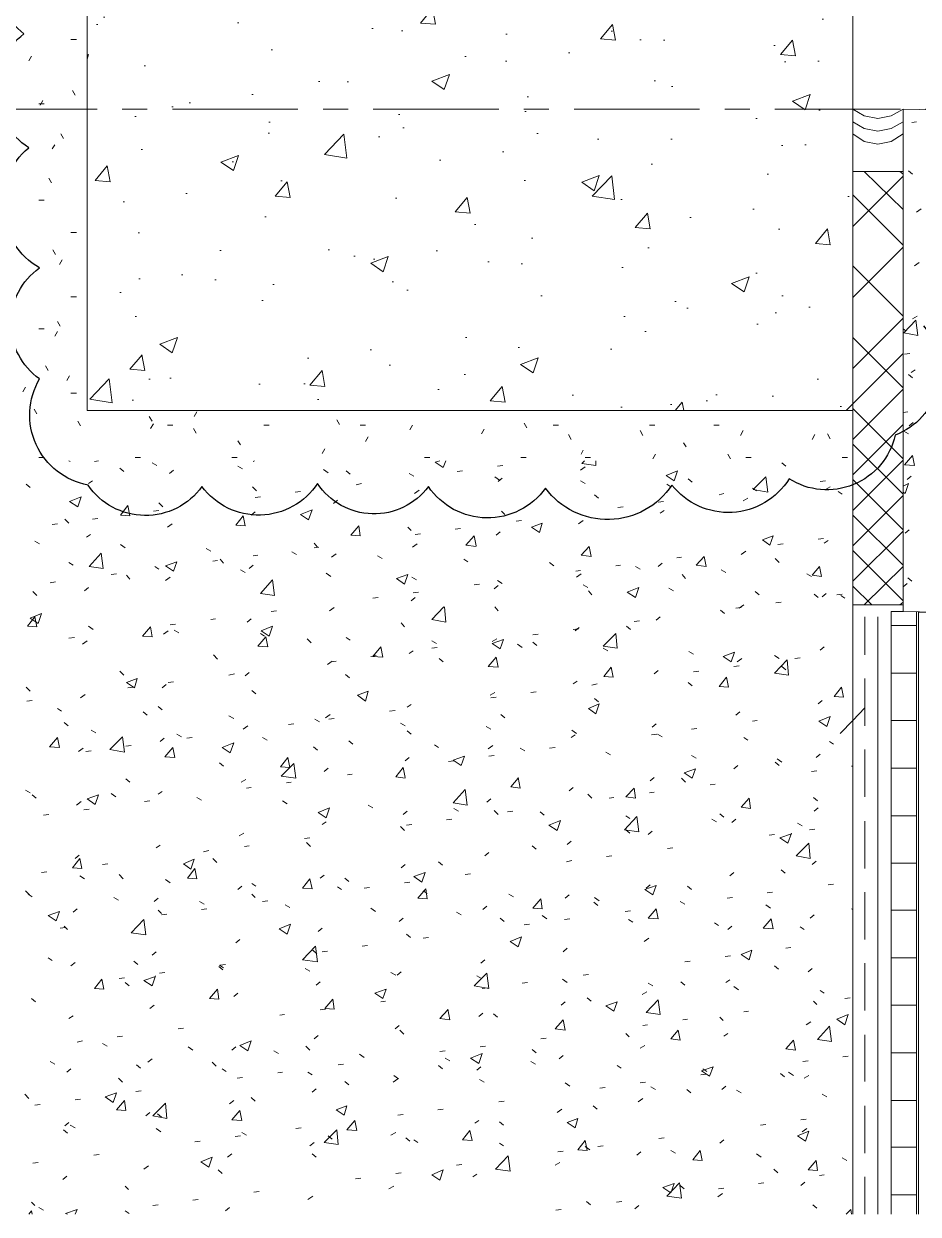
# Model space of a CAD drawing. Header units: inches. Extents: x -257 to 21868, y -296 to 108.
# Drawn here: x 83.75 to 92.65, y 10.07 to 21.92 of the extents above; entities that cross this region are included whole.
import ezdxf

# ---------------------------------------------------------------- set-up
doc = ezdxf.new("R2010")
doc.units = ezdxf.units.IN
doc.header["$MEASUREMENT"] = 0
doc.linetypes.add('CENTER', pattern=[2, 1.25, -0.25, 0.25, -0.25])
doc.layers.add('NSE-By_Others', color=8, linetype='Continuous', lineweight=0)
doc.layers.add('NSE-Grid', color=6, linetype='CENTER', lineweight=13)

msp = doc.modelspace()

# ---------------------------------------------------------------- hatches: boundary and pattern name
at = {"layer": 'NSE-By_Others'}
h = msp.add_hatch(dxfattribs=at)
h.set_pattern_fill('AR-CONC', color=256, scale=0.25)
h.paths.add_polyline_path([(92.00282, 25.69986), (84.37615, 25.69986), (84.37615, 18.07319), (92.00282, 18.07319)])

# ---------------------------------------------------------------- linework, layer by layer
msp.add_lwpolyline([(92.70433, 18.91743, -0.52056705), (92.42442, 17.82928, -0.52056705), (92.42442, 17.82928, -0.52056705), (91.3671, 17.39402, -0.52056705), (91.3671, 17.39402, -0.52056705), (90.20089, 17.33184, -0.52056705), (90.20089, 17.33184, -0.52056705), (88.94144, 17.30075, -0.52056705), (88.94144, 17.30075, -0.52056705), (87.77524, 17.31629, -0.52056705), (87.77524, 17.31629, -0.52056705), (86.67124, 17.34738, -0.52056705), (86.67124, 17.34738, -0.52056705), (85.5206, 17.31629, -0.52056705), (85.5206, 17.31629, -0.52056705), (84.38553, 17.33184, -0.52056705), (84.38553, 17.33184, -0.52056705), (83.9035, 18.38891, -0.52056705), (83.9035, 18.38891, -0.52056705), (83.9035, 19.49261, -0.52056705), (83.9035, 19.49261, -0.52056705), (83.79468, 20.68959, -0.52056705), (83.79468, 20.68959, -0.52056705), (83.74801, 21.82438, -0.52056705), (83.74801, 21.82438, -0.52056705), (83.77911, 22.92808, -0.52056705)], format="xyb")
msp.add_line((92.00282, 10.07319), (92.00282, 25.69986), dxfattribs=at)
for points in [[(84.37615, 25.69986), (84.37615, 18.07319)], [(84.21615, 21.76652), (84.26948, 21.76652)], [(83.82282, 21.59986), (83.79615, 21.55319)], [(84.25615, 21.21319), (84.22948, 21.25986)], [(83.89615, 21.12652), (83.94948, 21.12652)], [(83.93615, 21.15986), (83.90948, 21.11319)], [(92.00282, 21.07319), (92.11615, 21.00652), (92.24948, 20.97986), (92.38282, 21.00652), (92.50282, 21.07319)], [(95.44948, 21.01319), (92.50282, 21.07319), (92.50282, 16.07319), (95.44948, 16.01319), (92.65615, 16.06652), (92.65615, 10.07319)], [(92.00282, 20.94652), (92.11615, 20.87986), (92.24948, 20.85319), (92.38282, 20.87986), (92.50282, 20.94652)], [(92.58948, 20.93986), (92.63615, 20.94652)], [(84.14282, 20.77986), (84.11615, 20.82652)], [(92.00282, 20.82652), (92.11615, 20.75319), (92.24948, 20.72652), (92.38282, 20.75319), (92.50282, 20.82652)], [(84.05615, 20.71986), (84.02948, 20.67986)], [(84.02282, 20.33986), (83.99615, 20.38652)], [(92.50282, 20.45319), (92.00282, 20.45319)], [(92.00282, 19.90652), (92.50282, 20.40652)], [(92.50282, 20.07319), (92.11615, 20.45319)], [(92.50282, 20.42652), (92.46948, 20.45319)], [(92.55615, 20.45986), (92.59615, 20.42652)], [(83.89615, 20.16652), (83.94948, 20.16652)], [(92.50282, 19.71986), (92.00282, 20.21986)], [(92.63615, 20.04652), (92.68282, 20.07986)], [(84.21615, 19.84652), (84.26948, 19.84652)], [(84.06282, 19.62652), (84.03615, 19.67319)], [(92.00282, 19.19986), (92.50282, 19.69986)], [(84.12948, 19.57319), (84.10282, 19.52652)], [(92.50282, 19.01319), (92.00282, 19.51319)], [(92.61615, 19.51319), (92.66282, 19.54652)], [(84.21615, 19.20652), (84.26948, 19.20652)], [(92.00282, 18.49319), (92.50282, 18.99319)], [(92.59615, 18.98652), (92.64282, 19.01319)], [(83.89615, 18.88652), (83.94948, 18.88652)], [(84.08282, 18.85986), (84.05615, 18.81319)], [(84.10948, 18.91319), (84.08282, 18.95986)], [(92.50282, 18.88652), (92.52948, 18.86652)], [(92.50282, 18.29986), (92.00282, 18.79986)], [(91.93615, 18.07319), (92.50282, 18.63986)], [(92.51615, 18.63319), (92.56948, 18.63986)], [(83.98948, 18.47319), (83.96282, 18.51986)], [(84.20282, 18.41986), (84.17615, 18.37319)], [(92.55615, 18.43319), (92.59615, 18.39986)], [(92.58282, 18.45319), (92.62282, 18.47986)], [(83.76282, 18.30652), (83.73615, 18.25986)], [(92.00282, 17.78652), (92.50282, 18.28652)], [(84.21615, 18.24652), (84.26948, 18.24652)], [(83.87615, 18.03986), (83.84948, 18.08652)], [(92.00282, 18.07319), (84.37615, 18.07319)], [(85.02282, 17.96652), (84.99615, 18.01319)], [(85.46948, 18.05986), (85.44282, 18.01319)], [(92.50282, 17.59319), (92.00282, 18.09319)], [(92.50282, 18.05319), (92.54948, 18.05986)], [(84.30948, 17.91986), (84.28282, 17.96652)], [(85.03615, 17.93986), (85.00948, 17.89319)], [(85.17615, 17.92652), (85.22948, 17.92652)], [(86.13615, 17.92652), (86.18948, 17.92652)], [(86.88948, 17.93319), (86.86282, 17.97986)], [(87.09615, 17.92652), (87.14948, 17.92652)], [(87.61615, 17.92652), (87.58948, 17.87986)], [(88.75615, 17.89986), (88.72948, 17.94652)], [(89.01615, 17.92652), (89.06948, 17.92652)], [(89.97615, 17.92652), (90.02948, 17.92652)], [(90.61615, 17.92652), (90.66948, 17.92652)], [(92.00282, 17.43319), (92.50282, 17.93319)], [(92.56282, 17.91986), (92.60282, 17.95319)], [(85.46282, 17.84652), (85.43615, 17.89319)], [(87.17615, 17.81319), (87.14948, 17.76652)], [(88.32948, 17.88652), (88.30282, 17.83986)], [(89.19615, 17.78652), (89.16948, 17.83319)], [(89.90948, 17.82652), (89.88282, 17.87319)], [(90.90948, 17.87319), (90.88282, 17.82652)], [(91.62282, 17.83319), (91.59615, 17.78652)], [(91.77615, 17.79319), (91.74948, 17.83986)], [(92.50948, 17.86652), (92.55615, 17.83986)], [(85.90282, 17.73319), (85.87615, 17.77319)], [(86.74282, 17.69319), (86.71615, 17.64652)], [(89.31615, 17.67986), (89.29615, 17.63986)], [(90.34282, 17.71319), (90.31615, 17.75319)], [(92.50282, 17.23986), (92.00282, 17.73986)], [(83.89615, 17.60652), (83.94948, 17.60652)], [(84.19615, 17.57319), (84.20948, 17.56652)], [(84.44948, 17.56652), (84.48948, 17.57319)], [(84.85615, 17.60652), (84.90948, 17.60652)], [(85.02282, 17.55319), (85.06948, 17.52652)], [(85.81615, 17.60652), (85.86948, 17.60652)], [(86.02948, 17.56652), (86.04282, 17.57319)], [(87.73615, 17.60652), (87.78948, 17.60652)], [(87.94948, 17.57319), (87.92282, 17.50652), (87.84282, 17.55986), (87.88948, 17.57319)], [(88.69615, 17.60652), (88.74948, 17.60652)], [(89.44282, 17.57319), (89.44282, 17.52652), (89.30282, 17.54652), (89.32948, 17.57319)], [(89.33615, 17.60652), (89.38948, 17.60652)], [(90.03615, 17.63986), (90.00948, 17.59319)], [(90.78282, 17.59319), (90.75615, 17.63986)], [(90.93615, 17.60652), (90.98948, 17.60652)], [(91.29615, 17.55319), (91.33615, 17.51986)], [(91.89615, 17.60652), (91.94948, 17.60652)], [(92.00282, 17.07986), (92.50282, 17.57986)], [(84.70282, 17.49986), (84.74282, 17.46652)], [(85.19615, 17.44652), (85.23615, 17.47986)], [(85.87615, 17.51986), (85.92282, 17.49319)], [(86.72948, 17.48652), (86.77615, 17.45319)], [(86.95615, 17.47319), (86.99615, 17.43986)], [(87.58282, 17.44652), (87.62948, 17.41986)], [(88.06282, 17.46652), (88.11615, 17.47319)], [(88.46282, 17.51986), (88.51615, 17.52652)], [(89.28948, 17.47986), (89.33615, 17.51319)], [(92.54282, 17.38652), (92.58282, 17.41986)], [(83.76948, 17.33986), (83.80948, 17.30652)], [(84.38948, 17.34652), (84.42948, 17.37319)], [(86.02282, 17.31319), (86.06282, 17.27319)], [(87.05615, 17.33319), (87.10948, 17.34652)], [(88.43615, 17.41319), (88.48282, 17.37986)], [(88.46948, 17.36652), (88.50948, 17.39986)], [(89.28948, 17.37319), (89.33615, 17.34652)], [(90.14948, 17.33986), (90.18948, 17.31319)], [(90.36282, 17.39319), (90.40282, 17.35986)], [(91.67615, 17.36652), (91.72948, 17.37319)], [(91.72948, 17.28652), (91.77615, 17.31319)], [(92.50282, 16.88652), (92.00282, 17.38652)], [(92.50282, 17.31986), (92.55615, 17.34652), (92.52282, 17.24652), (92.50282, 17.25986)], [(86.04948, 17.20652), (86.10282, 17.21319)], [(86.44948, 17.25986), (86.50282, 17.26652)], [(87.63615, 17.24652), (87.68282, 17.27986)], [(89.42948, 17.23319), (89.46948, 17.19986)], [(90.66948, 17.23319), (90.71615, 17.24652)], [(90.90948, 17.17319), (90.95615, 17.19986)], [(91.00282, 17.29986), (91.04282, 17.27319)], [(91.85615, 17.26652), (91.89615, 17.23986)], [(92.00282, 16.72652), (92.50282, 17.22652)], [(85.03615, 17.07319), (85.08948, 17.07986)], [(85.08948, 17.15319), (85.12948, 17.11319)], [(86.00948, 17.03319), (86.04948, 17.06652)], [(86.82948, 17.14652), (86.86948, 17.17986)], [(88.50282, 17.07319), (88.53615, 17.03986)], [(89.66282, 17.10652), (89.71615, 17.11319)], [(90.06282, 17.15986), (90.11615, 17.16652)], [(90.08282, 17.05319), (90.12282, 17.07986)], [(84.02948, 16.93986), (84.08282, 16.94652)], [(84.15615, 16.99319), (84.19615, 16.95319)], [(84.42948, 16.99319), (84.48282, 16.99986)], [(85.17615, 16.91319), (85.22282, 16.94652)], [(88.64948, 16.97319), (88.70282, 16.97986)], [(89.26948, 16.94652), (89.31615, 16.97986)], [(92.50282, 16.53319), (92.00282, 17.03319)], [(84.36948, 16.81319), (84.40948, 16.83986)], [(87.56948, 16.91319), (87.60282, 16.87986)], [(87.64282, 16.83986), (87.69615, 16.84652)], [(88.04282, 16.89319), (88.09615, 16.89986)], [(88.44948, 16.83319), (88.48948, 16.86652)], [(92.00282, 16.37319), (92.50282, 16.87319)], [(92.52282, 16.85319), (92.56282, 16.88652)], [(83.85615, 16.77319), (83.90282, 16.74652)], [(84.70948, 16.73986), (84.75615, 16.70652)], [(86.63615, 16.75319), (86.66948, 16.71319)], [(86.63615, 16.70652), (86.68282, 16.71319)], [(87.61615, 16.71319), (87.66282, 16.74652)], [(88.24948, 16.71986), (88.14948, 16.73319), (88.22948, 16.82652), (88.24948, 16.72652)], [(91.25615, 16.73986), (91.30948, 16.74652)], [(91.65615, 16.79319), (91.70948, 16.79986)], [(91.71615, 16.75319), (91.75615, 16.77986)], [(85.56282, 16.69986), (85.60948, 16.67319)], [(85.70282, 16.59319), (85.73615, 16.55319)], [(86.02948, 16.62652), (86.07615, 16.63319)], [(86.41615, 16.66652), (86.46282, 16.63986)], [(86.80948, 16.61319), (86.85615, 16.64652)], [(87.26948, 16.62652), (87.31615, 16.59986)], [(88.12948, 16.59319), (88.16948, 16.56652)], [(90.24948, 16.60652), (90.29615, 16.61319)], [(90.88948, 16.63986), (90.93615, 16.67319)], [(91.22948, 16.59986), (91.26948, 16.55986)], [(92.50282, 16.17986), (92.00282, 16.67986)], [(84.19615, 16.55986), (84.23615, 16.53319)], [(85.04948, 16.51986), (85.08948, 16.49319)], [(85.62948, 16.57319), (85.67615, 16.57986)], [(85.90282, 16.48652), (85.94948, 16.45986)], [(85.98948, 16.49986), (86.02948, 16.53319)], [(88.98282, 16.55986), (89.02282, 16.52652)], [(89.24282, 16.47319), (89.28948, 16.47986)], [(89.64282, 16.52652), (89.68948, 16.53319)], [(89.83615, 16.51986), (89.88282, 16.49319)], [(90.06282, 16.51986), (90.10282, 16.55319)], [(90.68948, 16.48652), (90.73615, 16.45986)], [(92.11615, 16.13986), (92.50282, 16.51986)], [(84.00948, 16.35986), (84.06282, 16.36652)], [(84.61615, 16.43986), (84.66948, 16.44652)], [(84.76948, 16.43319), (84.80282, 16.39319)], [(85.15615, 16.37986), (85.20282, 16.41319)], [(86.75615, 16.45319), (86.80282, 16.41986)], [(87.60948, 16.41319), (87.65615, 16.38652)], [(88.46282, 16.37986), (88.50948, 16.35319)], [(89.24948, 16.41319), (89.29615, 16.44652)], [(90.30282, 16.43986), (90.33615, 16.39986)], [(91.54282, 16.44652), (91.58948, 16.41986)], [(92.50282, 16.31986), (92.54282, 16.35319)], [(92.54948, 16.40652), (92.58948, 16.37319)], [(83.83615, 16.27319), (83.87615, 16.23319)], [(84.34948, 16.27986), (84.38948, 16.31319)], [(87.62282, 16.25986), (87.67615, 16.26652)], [(88.22948, 16.33986), (88.28282, 16.34652)], [(88.42948, 16.29986), (88.46948, 16.33319)], [(89.31615, 16.33986), (89.36282, 16.31319)], [(89.36948, 16.27986), (89.40282, 16.23986)], [(90.16948, 16.30652), (90.21615, 16.27986)], [(91.02948, 16.27319), (91.06948, 16.23986)], [(91.61615, 16.24652), (91.65615, 16.21319)], [(91.69615, 16.21986), (91.73615, 16.25319)], [(91.84282, 16.23986), (91.89615, 16.24652)], [(92.18948, 16.13986), (92.00282, 16.32652)], [(87.22282, 16.20652), (87.27615, 16.21319)], [(87.60282, 16.17986), (87.64282, 16.21319)], [(87.93615, 16.11986), (87.94948, 15.96652), (87.80948, 15.99319), (87.92948, 16.11986)], [(88.43615, 16.11986), (88.46948, 16.07986)], [(90.86948, 16.10652), (90.91615, 16.13986)], [(91.23615, 16.15986), (91.28948, 16.16652)], [(91.88282, 16.23319), (91.92282, 16.20652)], [(92.00282, 16.13986), (92.50282, 16.13986)], [(92.46948, 16.13986), (92.50282, 16.16652)], [(85.60948, 15.99319), (85.65615, 15.99986)], [(85.96948, 15.96652), (86.00948, 15.99986)], [(86.20948, 16.07319), (86.26282, 16.07986)], [(86.78948, 16.07986), (86.83615, 16.11319)], [(90.04282, 15.98652), (90.08282, 16.01986)], [(90.68282, 16.08652), (90.72282, 16.05319)], [(90.83615, 16.10652), (90.88948, 16.11319)], [(92.12282, 15.63986), (92.12282, 16.01986)], [(92.24948, 10.07319), (92.24948, 16.01986)], [(92.50282, 16.07319), (92.38282, 16.07319), (92.38282, 10.07319)], [(92.63615, 10.07319), (92.63615, 16.06652)], [(84.38948, 15.92652), (84.43615, 15.89319)], [(85.13615, 15.84652), (85.18282, 15.87986)], [(85.20282, 15.93986), (85.25615, 15.94652)], [(85.24282, 15.88652), (85.28948, 15.85986)], [(87.50282, 15.95986), (87.53615, 15.91986)], [(89.21615, 15.89319), (89.26948, 15.89986)], [(89.23615, 15.87986), (89.27615, 15.91319)], [(89.74948, 15.92652), (89.78948, 15.89319)], [(89.82282, 15.97319), (89.87615, 15.97986)], [(92.38282, 15.93319), (92.63615, 15.93319)], [(84.19615, 15.80652), (84.24948, 15.81319)], [(84.32948, 15.74652), (84.37615, 15.77986)], [(86.10282, 15.85319), (86.14282, 15.82652)], [(86.56948, 15.79986), (86.60948, 15.75986)], [(86.95615, 15.81319), (86.99615, 15.78652)], [(87.80948, 15.77986), (87.85615, 15.75319)], [(88.40948, 15.77319), (88.45615, 15.79986)], [(88.81615, 15.83986), (88.86948, 15.84652)], [(88.81615, 15.76652), (88.85615, 15.73319)], [(87.58282, 15.65319), (87.62282, 15.67986)], [(87.80948, 15.70652), (87.86282, 15.71319)], [(88.66282, 15.74652), (88.70948, 15.71319)], [(89.51615, 15.70652), (89.56282, 15.67986)], [(90.36948, 15.67319), (90.41615, 15.64652)], [(91.67615, 15.68652), (91.71615, 15.71986)], [(85.63615, 15.63986), (85.67615, 15.59986)], [(86.76948, 15.54652), (86.81615, 15.57986)], [(86.80282, 15.57319), (86.85615, 15.57986)], [(87.20282, 15.62652), (87.25615, 15.63319)], [(87.88282, 15.60652), (87.92282, 15.57319)], [(90.81615, 15.52652), (90.86948, 15.53319)], [(90.84948, 15.57319), (90.89615, 15.60652)], [(91.22282, 15.63319), (91.26948, 15.60652)], [(91.29615, 15.52652), (91.33615, 15.49319)], [(91.42282, 15.60652), (91.47615, 15.61319)], [(84.70282, 15.47986), (84.74282, 15.43986)], [(85.78948, 15.43986), (85.84282, 15.45319)], [(85.94948, 15.43319), (85.98948, 15.46652)], [(86.94948, 15.44652), (86.98948, 15.41319)], [(90.02282, 15.45319), (90.06282, 15.48652)], [(90.41615, 15.47319), (90.46948, 15.47986)], [(92.12282, 14.93319), (92.12282, 15.40652)], [(92.38282, 15.45986), (92.63615, 15.45986)], [(83.76948, 15.31986), (83.80948, 15.27986)], [(84.78282, 15.31319), (84.83615, 15.31986)], [(85.12282, 15.31319), (85.16282, 15.34652)], [(85.18282, 15.36652), (85.23615, 15.37319)], [(86.01615, 15.28652), (86.05615, 15.25319)], [(89.21615, 15.35319), (89.25615, 15.37986)], [(89.40282, 15.33986), (89.45615, 15.35319)], [(90.36282, 15.36652), (90.40282, 15.33319)], [(83.77615, 15.17986), (83.82948, 15.18652)], [(84.30948, 15.21319), (84.35615, 15.24652)], [(88.38948, 15.23986), (88.43615, 15.26652)], [(88.39615, 15.21319), (88.44948, 15.21986)], [(88.79615, 15.26652), (88.84948, 15.27319)], [(89.42948, 15.20652), (89.46948, 15.17319)], [(91.65615, 15.15319), (91.69615, 15.18652)], [(84.08282, 15.10652), (84.12282, 15.07986)], [(84.93615, 15.07319), (84.97615, 15.03986)], [(85.08282, 15.12652), (85.12282, 15.09319)], [(87.38948, 15.07986), (87.44282, 15.08652)], [(87.56282, 15.11986), (87.60282, 15.14652)], [(90.83615, 15.03986), (90.87615, 15.07319)], [(92.12282, 15.11319), (92.00282, 14.98652), (91.87615, 14.85986)], [(84.14948, 14.96652), (84.18948, 14.93319)], [(85.78948, 15.03319), (85.83615, 15.00652)], [(85.92948, 14.89986), (85.97615, 14.93319)], [(86.38282, 14.94652), (86.43615, 14.95319)], [(86.64282, 14.99986), (86.68948, 14.97319)], [(86.74948, 15.01319), (86.79615, 15.04652)], [(86.78282, 14.99986), (86.83615, 15.00652)], [(87.49615, 14.95986), (87.54282, 14.93319)], [(88.49615, 15.04652), (88.53615, 15.01319)], [(90.00282, 14.91986), (90.04282, 14.95319)], [(91.00282, 14.97986), (91.04948, 14.98652)], [(92.38282, 14.98652), (92.63615, 14.98652)], [(84.41615, 14.89319), (84.46282, 14.86652)], [(85.10282, 14.77986), (85.14282, 14.81319)], [(85.26948, 14.85319), (85.31615, 14.82652)], [(85.36948, 14.81319), (85.42282, 14.81986)], [(86.12282, 14.81986), (86.16948, 14.79319)], [(87.56282, 14.88652), (87.60282, 14.85319)], [(88.34948, 14.92652), (88.39615, 14.89986)], [(89.19615, 14.81986), (89.23615, 14.84652)], [(89.20282, 14.89319), (89.24948, 14.85986)], [(89.99615, 14.84652), (90.04948, 14.85319)], [(90.05615, 14.85319), (90.10282, 14.82652)], [(90.39615, 14.89986), (90.44948, 14.90652)], [(90.91615, 14.81986), (90.95615, 14.79319)], [(84.28948, 14.67986), (84.33615, 14.71319)], [(84.76282, 14.73319), (84.81615, 14.73986)], [(86.62948, 14.72652), (86.66948, 14.69319)], [(86.98282, 14.78652), (87.02282, 14.75319)], [(87.83615, 14.74652), (87.87615, 14.71986)], [(88.36948, 14.70652), (88.41615, 14.73986)], [(88.68948, 14.71319), (88.73615, 14.68652)], [(88.98282, 14.71319), (89.03615, 14.71986)], [(91.76948, 14.77986), (91.80948, 14.75319)], [(92.12282, 14.22652), (92.12282, 14.69986)], [(84.36282, 14.67986), (84.41615, 14.68652)], [(87.54282, 14.58652), (87.58282, 14.61986)], [(87.97615, 14.57986), (88.02948, 14.58652)], [(88.37615, 14.63319), (88.42948, 14.63986)], [(89.54282, 14.67319), (89.58948, 14.64652)], [(90.39615, 14.63986), (90.44282, 14.61319)], [(91.24948, 14.60652), (91.29615, 14.57319)], [(91.63615, 14.61986), (91.67615, 14.65319)], [(85.69615, 14.56652), (85.73615, 14.53319)], [(86.73615, 14.47986), (86.77615, 14.51319)], [(87.54282, 14.41319), (87.44948, 14.42652), (87.52282, 14.51986), (87.54282, 14.41986)], [(90.81615, 14.50652), (90.85615, 14.53986)], [(91.22948, 14.57319), (91.26948, 14.53986)], [(91.58948, 14.47986), (91.64282, 14.48652)], [(91.98948, 14.53319), (92.00282, 14.53319)], [(92.38282, 14.51319), (92.63615, 14.51319)], [(84.76282, 14.40652), (84.80282, 14.37319)], [(85.90948, 14.37319), (85.95615, 14.39986)], [(86.36282, 14.36652), (86.40948, 14.37319)], [(86.96948, 14.44652), (87.01615, 14.45319)], [(88.66948, 14.41986), (88.68948, 14.31319), (88.59615, 14.32652), (88.66948, 14.41319)], [(89.98282, 14.38652), (90.02282, 14.41986)], [(90.29615, 14.41319), (90.33615, 14.37319)], [(90.58282, 14.34652), (90.62948, 14.35319)], [(83.76282, 14.29319), (83.80948, 14.26652)], [(83.82948, 14.24652), (83.86948, 14.21319)], [(84.61615, 14.25986), (84.66282, 14.22652)], [(85.08282, 14.25319), (85.12282, 14.27986)], [(85.96282, 14.31319), (86.00948, 14.31986)], [(89.17615, 14.28652), (89.21615, 14.31986)], [(89.36282, 14.25319), (89.40282, 14.21319)], [(89.97615, 14.26652), (90.02282, 14.27319)], [(84.26948, 14.14652), (84.31615, 14.17986)], [(84.34282, 14.09986), (84.39615, 14.10652)], [(84.94948, 14.17986), (85.00282, 14.18652)], [(85.46948, 14.21986), (85.51615, 14.19319)], [(86.32282, 14.18652), (86.36948, 14.15986)], [(87.17615, 14.14652), (87.22282, 14.11986)], [(88.02948, 14.11319), (88.07615, 14.08652)], [(88.35615, 14.17319), (88.39615, 14.20652)], [(89.57615, 14.21319), (89.62282, 14.21986)], [(91.60948, 14.21986), (91.64948, 14.18652)], [(91.61615, 14.08652), (91.65615, 14.11986)], [(83.94282, 14.04652), (83.99615, 14.05319)], [(87.52282, 14.05319), (87.56282, 14.08652)], [(87.95615, 13.99986), (88.00948, 14.00652)], [(88.42948, 14.09319), (88.46948, 14.05319)], [(88.56282, 14.07986), (88.61615, 14.08652)], [(88.88948, 14.07986), (88.92948, 14.04652)], [(89.74282, 14.03986), (89.78282, 14.01319)], [(90.59615, 14.00652), (90.64282, 13.97986)], [(90.67615, 14.05986), (90.71615, 14.02652)], [(90.79615, 13.97319), (90.83615, 14.00652)], [(92.12282, 13.51319), (92.12282, 13.98652)], [(92.38282, 14.03986), (92.63615, 14.03986)], [(85.88948, 13.83986), (85.93615, 13.86652)], [(86.71615, 13.95319), (86.75615, 13.97986)], [(87.49615, 13.93319), (87.53615, 13.89319)], [(87.55615, 13.94652), (87.60948, 13.95319)], [(89.74282, 13.89986), (89.78282, 13.86652)], [(89.96282, 13.85319), (90.00282, 13.88652)], [(91.38948, 13.86652), (91.35615, 13.76652), (91.27615, 13.81986), (91.38948, 13.85986)], [(91.44948, 13.96652), (91.49615, 13.93986)], [(91.56948, 13.89986), (91.62282, 13.90652)], [(85.06282, 13.71986), (85.10282, 13.74652)], [(86.54282, 13.81319), (86.59615, 13.81986)], [(86.56282, 13.77319), (86.60282, 13.73319)], [(89.15615, 13.75319), (89.19615, 13.78652)], [(91.16948, 13.84652), (91.22282, 13.85319)], [(84.25615, 13.61319), (84.29615, 13.64652)], [(85.53615, 13.67986), (85.58948, 13.69319)], [(85.94282, 13.73319), (85.98948, 13.73986)], [(88.33615, 13.63986), (88.37615, 13.67319)], [(88.80948, 13.73986), (88.84948, 13.70652)], [(89.54948, 13.63319), (89.60282, 13.63986)], [(90.15615, 13.71319), (90.20948, 13.71986)], [(84.52948, 13.55319), (84.58282, 13.55986)], [(85.62948, 13.61319), (85.66948, 13.57319)], [(87.50282, 13.51986), (87.54282, 13.55319)], [(87.87615, 13.57986), (87.91615, 13.54652)], [(89.14948, 13.57986), (89.20282, 13.59319)], [(91.59615, 13.55319), (91.63615, 13.58652)], [(92.38282, 13.56652), (92.63615, 13.56652)], [(83.92282, 13.47319), (83.97615, 13.47986)], [(84.30282, 13.43986), (84.34948, 13.41319)], [(84.69615, 13.45319), (84.73615, 13.41319)], [(85.15615, 13.40652), (85.20282, 13.37319)], [(86.69615, 13.41986), (86.73615, 13.44652)], [(86.94282, 13.41986), (86.98282, 13.38652)], [(88.14282, 13.45319), (88.19615, 13.45986)], [(90.77615, 13.43986), (90.81615, 13.47319)], [(91.28948, 13.49986), (91.32948, 13.46652)], [(83.76282, 13.29319), (83.80282, 13.25319)], [(85.87615, 13.30652), (85.91615, 13.33986)], [(86.01615, 13.36652), (86.05615, 13.33986)], [(86.86948, 13.33319), (86.90948, 13.30652)], [(87.13615, 13.31986), (87.18948, 13.32652)], [(87.53615, 13.37319), (87.58948, 13.37986)], [(87.72282, 13.29319), (87.76282, 13.26652)], [(89.94282, 13.31986), (89.98282, 13.35319)], [(90.35615, 13.33986), (90.39615, 13.30652)], [(91.14948, 13.27319), (91.20282, 13.27986)], [(91.75615, 13.35319), (91.80948, 13.35986)], [(92.12282, 12.80652), (92.12282, 13.27986)], [(83.78948, 13.25986), (83.82948, 13.23319)], [(84.64282, 13.22652), (84.68948, 13.19986)], [(85.04282, 13.18652), (85.08282, 13.21986)], [(85.49615, 13.18652), (85.54282, 13.15986)], [(86.01615, 13.25986), (86.04948, 13.22652)], [(86.12282, 13.18652), (86.17615, 13.19319)], [(88.57615, 13.25986), (88.62282, 13.23319)], [(89.13615, 13.21986), (89.17615, 13.25319)], [(89.42282, 13.17986), (89.46282, 13.14652)], [(89.42948, 13.22652), (89.47615, 13.19319)], [(90.28282, 13.18652), (90.32948, 13.15986)], [(90.74948, 13.21986), (90.80282, 13.22652)], [(84.23615, 13.07986), (84.27615, 13.11319)], [(85.08282, 13.09986), (85.11615, 13.06652)], [(85.11615, 13.05319), (85.16948, 13.05986)], [(85.51615, 13.10652), (85.56948, 13.11319)], [(86.34948, 13.15319), (86.39615, 13.12652)], [(87.20282, 13.11986), (87.24948, 13.08652)], [(88.05615, 13.07986), (88.10282, 13.05319)], [(88.31615, 13.10652), (88.35615, 13.13986)], [(88.90948, 13.04652), (88.95615, 13.01319)], [(89.73615, 13.08652), (89.78948, 13.09319)], [(91.13615, 13.15319), (91.18282, 13.11986)], [(91.57615, 13.01986), (91.61615, 13.05319)], [(91.98948, 13.11319), (92.00282, 13.10652)], [(92.38282, 13.09986), (92.63615, 13.09986)], [(84.10948, 12.91986), (84.16282, 12.92652)], [(84.14948, 12.93986), (84.18282, 12.90652)], [(86.67615, 12.88652), (86.71615, 12.91986)], [(87.48282, 12.98652), (87.52282, 13.01986)], [(88.48948, 13.01986), (88.52948, 12.98652)], [(88.72948, 12.95319), (88.78282, 12.95986)], [(89.12948, 13.00652), (89.18282, 13.01319)], [(89.76948, 13.00652), (89.80948, 12.97986)], [(90.62282, 12.97319), (90.66282, 12.94652)], [(90.75615, 12.90652), (90.79615, 12.93986)], [(91.47615, 12.93319), (91.51615, 12.90652)], [(85.85615, 12.77319), (85.89615, 12.80652)], [(87.55615, 12.85986), (87.59615, 12.82652)], [(87.72282, 12.81986), (87.77615, 12.82652)], [(89.92282, 12.78652), (89.96948, 12.81986)], [(85.02282, 12.65319), (85.06282, 12.68652)], [(86.62282, 12.69986), (86.66282, 12.66652)], [(86.71615, 12.68652), (86.76948, 12.69319)], [(87.11615, 12.73986), (87.16948, 12.74652)], [(89.11615, 12.68652), (89.15615, 12.71986)], [(91.33615, 12.71986), (91.38282, 12.72652)], [(83.98948, 12.62652), (84.02948, 12.59986)], [(84.21615, 12.54652), (84.25615, 12.57986)], [(84.84282, 12.59319), (84.88282, 12.55986)], [(88.29615, 12.57319), (88.33615, 12.60652)], [(90.32948, 12.58652), (90.38282, 12.59319)], [(90.72948, 12.63986), (90.78282, 12.64652)], [(92.12282, 12.09986), (92.12282, 12.57319)], [(92.38282, 12.62652), (92.63615, 12.62652)], [(85.05615, 12.44652), (85.02282, 12.34652), (84.94282, 12.39986), (85.05615, 12.43986)], [(85.09615, 12.47319), (85.14948, 12.47986)], [(85.68948, 12.53986), (85.72948, 12.50652)], [(85.69615, 12.55319), (85.73615, 12.52652)], [(85.70282, 12.55319), (85.75615, 12.55986)], [(86.54948, 12.51986), (86.59615, 12.49319)], [(87.40282, 12.47986), (87.44948, 12.45319)], [(87.46282, 12.45319), (87.50282, 12.48652)], [(88.25615, 12.44652), (88.30282, 12.41986)], [(89.31615, 12.45319), (89.36948, 12.45986)], [(91.22282, 12.54652), (91.26282, 12.51319)], [(91.55615, 12.48652), (91.59615, 12.51986)], [(84.69615, 12.41986), (84.74948, 12.42652)], [(84.75615, 12.37986), (84.79615, 12.34652)], [(86.65615, 12.35319), (86.69615, 12.38652)], [(88.30948, 12.31986), (88.36282, 12.32652)], [(88.70948, 12.37319), (88.76282, 12.37986)], [(89.10948, 12.41319), (89.15615, 12.37986)], [(89.96282, 12.37319), (90.00948, 12.34652)], [(90.28948, 12.38652), (90.32948, 12.35319)], [(90.73615, 12.37986), (90.77615, 12.40652)], [(90.81615, 12.33986), (90.86282, 12.30652)], [(83.82282, 12.21986), (83.86282, 12.18652)], [(85.83615, 12.23986), (85.87615, 12.27319)], [(89.35615, 12.22652), (89.39615, 12.19319)], [(89.90282, 12.25986), (89.94948, 12.28652)], [(91.67615, 12.29986), (91.71615, 12.27319)], [(91.92282, 12.21986), (91.97615, 12.22652)], [(85.00282, 12.11986), (85.04282, 12.15319)], [(86.69615, 12.10652), (86.74948, 12.11319)], [(87.30282, 12.18652), (87.34948, 12.19319)], [(87.96948, 12.11319), (87.98948, 12.00652), (87.88948, 12.01986), (87.96948, 12.10652)], [(89.09615, 12.15319), (89.13615, 12.18652)], [(90.91615, 12.08652), (90.96282, 12.09319)], [(91.60948, 12.19319), (91.64282, 12.15986)], [(92.38282, 12.15319), (92.63615, 12.15319)], [(84.19615, 12.01986), (84.23615, 12.04652)], [(86.29615, 12.05319), (86.34282, 12.05986)], [(88.27615, 12.03986), (88.31615, 12.07319)], [(88.42282, 12.06652), (88.46282, 12.03319)], [(90.30948, 12.00652), (90.35615, 12.01319)], [(90.67615, 12.03319), (90.70948, 11.99986)], [(91.53615, 11.95986), (91.58282, 11.98652)], [(85.28282, 11.91986), (85.33615, 11.92652)], [(86.63615, 11.81986), (86.67615, 11.85319)], [(87.44282, 11.91986), (87.48282, 11.95319)], [(87.48948, 11.90652), (87.52948, 11.86652)], [(89.74282, 11.87319), (89.77615, 11.83986)], [(89.90948, 11.95319), (89.95615, 11.95986)], [(90.71615, 11.84652), (90.75615, 11.87319)], [(92.12282, 11.39319), (92.12282, 11.85986)], [(84.27615, 11.78652), (84.32948, 11.79986)], [(84.52948, 11.77319), (84.57615, 11.74652)], [(84.67615, 11.83986), (84.72948, 11.84652)], [(85.38282, 11.73986), (85.42948, 11.70652)], [(85.81615, 11.70652), (85.85615, 11.73986)], [(86.55615, 11.74652), (86.59615, 11.70652)], [(88.28948, 11.73986), (88.34282, 11.74652)], [(88.89615, 11.81986), (88.94948, 11.82652)], [(89.88282, 11.72652), (89.92948, 11.75319)], [(84.98282, 11.58652), (85.02282, 11.61986)], [(86.23615, 11.69986), (86.28282, 11.67319)], [(87.08948, 11.66652), (87.13615, 11.63319)], [(87.88948, 11.69319), (87.94282, 11.69986)], [(87.94282, 11.62652), (87.98948, 11.59986)], [(88.80948, 11.71319), (88.84948, 11.67986)], [(89.07615, 11.61986), (89.11615, 11.65319)], [(91.90282, 11.63986), (91.95615, 11.64652)], [(92.38282, 11.67986), (92.63615, 11.67986)], [(84.00948, 11.59319), (84.05615, 11.56652)], [(84.17615, 11.48652), (84.21615, 11.51986)], [(84.86948, 11.55986), (84.90948, 11.52652)], [(85.62282, 11.58652), (85.66282, 11.54652)], [(85.72282, 11.51986), (85.76282, 11.49319)], [(86.87615, 11.55986), (86.92948, 11.56652)], [(87.87615, 11.55319), (87.91615, 11.51986)], [(88.25615, 11.50652), (88.29615, 11.53986)], [(88.79615, 11.59319), (88.84282, 11.56652)], [(89.65615, 11.55319), (89.69615, 11.52652)], [(90.50948, 11.51986), (90.54948, 11.49319)], [(91.50282, 11.59319), (91.55615, 11.59986)], [(84.68948, 11.42652), (84.72948, 11.38652)], [(85.86948, 11.42652), (85.92282, 11.43319)], [(86.27615, 11.47986), (86.32282, 11.48652)], [(86.57615, 11.48652), (86.61615, 11.45986)], [(86.94282, 11.39319), (86.98282, 11.35986)], [(87.42282, 11.38652), (87.46948, 11.41986)], [(87.42948, 11.45319), (87.47615, 11.41986)], [(88.28282, 11.41319), (88.32948, 11.38652)], [(89.13615, 11.37986), (89.18282, 11.34652)], [(89.88282, 11.37986), (89.93615, 11.38652)], [(90.48948, 11.45986), (90.54282, 11.46652)], [(91.28282, 11.47319), (91.32282, 11.43986)], [(91.36282, 11.48652), (91.40948, 11.45319)], [(91.51615, 11.42652), (91.56282, 11.45319)], [(83.75615, 11.26652), (83.79615, 11.22652)], [(84.86282, 11.29319), (84.91615, 11.29986)], [(86.61615, 11.28652), (86.65615, 11.31986)], [(89.48282, 11.32652), (89.53615, 11.33319)], [(89.98948, 11.33986), (90.03615, 11.31319)], [(90.34948, 11.31319), (90.38948, 11.27986)], [(90.69615, 11.31319), (90.73615, 11.34652)], [(90.84282, 11.30652), (90.88948, 11.27986)], [(91.69615, 11.26652), (91.74282, 11.23986)], [(83.85615, 11.15986), (83.90948, 11.16652)], [(84.25615, 11.21319), (84.30948, 11.21986)], [(85.79615, 11.17319), (85.83615, 11.20652)], [(86.00948, 11.23319), (86.04948, 11.19986)], [(88.47615, 11.19319), (88.52948, 11.19986)], [(89.41615, 11.15319), (89.45615, 11.11986)], [(89.86282, 11.19319), (89.90948, 11.22652)], [(92.12282, 10.67986), (92.12282, 11.15319)], [(92.38282, 11.20652), (92.63615, 11.20652)], [(84.96282, 11.05319), (85.00282, 11.08652)], [(85.07615, 11.07319), (85.11615, 11.03986)], [(87.46948, 11.05986), (87.52282, 11.06652)], [(87.86948, 11.11319), (87.92282, 11.11986)], [(89.05615, 11.08652), (89.10282, 11.11986)], [(84.14282, 10.91319), (84.18282, 10.87986)], [(84.15615, 10.95319), (84.19615, 10.98652)], [(84.20948, 10.95986), (84.25615, 10.93319)], [(85.06282, 10.92652), (85.10948, 10.89319)], [(86.45615, 10.92652), (86.50948, 10.93319)], [(88.23615, 10.97986), (88.27615, 11.00652)], [(88.48282, 10.99319), (88.52282, 10.95986)], [(91.08282, 10.95986), (91.13615, 10.96652)], [(91.48282, 11.01319), (91.53615, 11.01986)], [(91.49615, 10.89319), (91.54282, 10.92652)], [(85.44948, 10.79319), (85.50282, 10.79986)], [(85.84948, 10.84652), (85.90282, 10.85319)], [(85.91615, 10.88652), (85.96282, 10.85986)], [(86.59615, 10.75319), (86.63615, 10.78652)], [(86.77615, 10.85319), (86.81615, 10.81986)], [(87.40282, 10.85986), (87.44948, 10.88652)], [(87.54948, 10.83319), (87.58948, 10.79986)], [(87.62948, 10.81319), (87.66948, 10.78652)], [(90.06948, 10.82652), (90.12282, 10.83319)], [(90.67615, 10.77986), (90.71615, 10.81319)], [(84.44282, 10.65986), (84.49615, 10.66652)], [(85.77615, 10.63986), (85.81615, 10.67319)], [(86.61615, 10.67319), (86.65615, 10.63986)], [(88.48282, 10.77986), (88.52282, 10.75319)], [(89.06282, 10.69319), (89.11615, 10.69986)], [(89.33615, 10.74652), (89.38282, 10.71319)], [(89.46282, 10.74652), (89.51615, 10.75319)], [(89.84948, 10.65986), (89.88948, 10.69319)], [(90.18948, 10.70652), (90.23615, 10.67986)], [(91.04282, 10.67319), (91.08948, 10.63986)], [(92.38282, 10.73986), (92.63615, 10.73986)], [(83.83615, 10.57986), (83.88948, 10.58652)], [(84.94282, 10.51986), (84.98948, 10.55319)], [(88.05615, 10.55986), (88.10948, 10.56652)], [(89.03615, 10.55986), (89.08282, 10.58652)], [(91.89615, 10.63319), (91.94282, 10.60652)], [(84.13615, 10.41986), (84.17615, 10.45319)], [(85.68282, 10.51319), (85.72282, 10.47986)], [(87.04948, 10.42652), (87.10282, 10.43319)], [(87.44948, 10.47986), (87.50282, 10.48652)], [(88.21615, 10.44652), (88.25615, 10.47319)], [(91.21615, 10.51986), (91.25615, 10.48652)], [(91.66948, 10.45986), (91.71615, 10.46652)], [(92.12282, 10.07319), (92.12282, 10.44652)], [(84.75615, 10.35319), (84.78948, 10.31986)], [(87.38282, 10.32652), (87.42948, 10.35319)], [(90.28282, 10.35986), (90.32282, 10.32652)], [(90.66282, 10.32652), (90.71615, 10.33319)], [(91.06282, 10.37986), (91.11615, 10.38652)], [(91.48282, 10.35986), (91.52282, 10.39319)], [(83.82282, 10.19319), (83.85615, 10.15986)], [(85.42948, 10.21319), (85.48282, 10.21986)], [(86.03615, 10.29319), (86.08948, 10.29986)], [(86.57615, 10.21986), (86.62282, 10.25319)], [(89.34948, 10.19986), (89.38948, 10.16652)], [(89.64948, 10.19319), (89.70282, 10.19986)], [(90.65615, 10.24652), (90.70282, 10.27986)], [(92.38282, 10.26652), (92.63615, 10.26652)], [(83.79615, 10.07319), (83.82282, 10.10652), (83.82948, 10.07319)], [(83.89615, 10.13986), (83.94282, 10.11319)], [(84.18282, 10.07319), (84.16282, 10.07986), (84.27615, 10.11986), (84.25615, 10.07319)], [(84.75615, 10.10652), (84.79615, 10.07986)], [(85.02948, 10.15986), (85.08282, 10.16652)], [(85.75615, 10.10652), (85.79615, 10.13986)], [(89.04282, 10.11319), (89.09615, 10.11986)], [(89.82948, 10.12652), (89.86948, 10.15986)], [(91.60282, 10.16652), (91.64282, 10.13319)], [(91.93615, 10.07319), (91.98282, 10.11986), (91.98948, 10.07319)]]:
    msp.add_lwpolyline(points, dxfattribs=at)
for points in [[(92.00282, 25.69986), (84.37615, 25.69986), (84.37615, 18.07319), (92.00282, 18.07319)], [(92.64948, 18.81986), (92.50948, 18.84652), (92.62948, 18.97319)], [(92.59615, 17.62652), (92.61615, 17.52652), (92.51615, 17.53319)], [(90.25615, 17.47319), (90.22282, 17.37319), (90.14282, 17.42652)], [(91.15615, 17.25986), (91.00948, 17.28652), (91.13615, 17.41319)], [(84.31615, 17.21319), (84.28282, 17.11319), (84.20282, 17.16652)], [(84.78282, 17.12652), (84.80282, 17.02652), (84.70948, 17.03319)], [(86.61615, 17.08652), (86.58282, 16.98652), (86.50282, 17.03986)], [(85.92948, 17.02652), (85.94948, 16.92652), (85.85615, 16.93319)], [(88.90948, 16.95319), (88.88282, 16.85986), (88.80282, 16.91319)], [(87.08282, 16.92652), (87.09615, 16.82652), (87.00282, 16.83319)], [(89.37615, 16.71986), (89.39615, 16.61986), (89.29615, 16.63319)], [(91.20948, 16.82652), (91.17615, 16.73319), (91.10282, 16.78652)], [(84.53615, 16.49986), (84.39615, 16.51986), (84.51615, 16.65319)], [(90.52282, 16.61986), (90.54282, 16.51986), (90.44282, 16.53319)], [(85.26948, 16.56652), (85.23615, 16.47319), (85.15615, 16.52652)], [(91.66948, 16.51986), (91.68948, 16.41986), (91.59615, 16.43319)], [(86.24282, 16.23319), (86.10282, 16.25319), (86.22282, 16.38652)], [(87.56948, 16.43986), (87.53615, 16.34652), (87.45615, 16.39986)], [(89.86948, 16.31319), (89.83615, 16.21319), (89.75615, 16.26652)], [(83.85615, 16.01986), (83.87615, 15.91986), (83.78282, 15.92652)], [(83.92282, 16.05319), (83.88948, 15.95319), (83.80948, 16.00652)], [(85.00948, 15.91986), (85.02282, 15.81986), (84.92948, 15.82652)], [(86.22282, 15.92652), (86.18948, 15.82652), (86.10948, 15.87986)], [(86.15615, 15.81986), (86.17615, 15.71986), (86.07615, 15.72652)], [(88.52282, 15.79319), (88.48948, 15.69986), (88.40948, 15.75319)], [(89.65615, 15.70652), (89.51615, 15.72652), (89.64282, 15.85319)], [(87.30282, 15.71986), (87.32282, 15.61986), (87.22282, 15.62652)], [(90.82282, 15.66652), (90.78948, 15.57319), (90.70948, 15.62652)], [(88.44948, 15.61986), (88.46948, 15.51986), (88.36948, 15.52652)], [(91.36282, 15.43986), (91.22282, 15.45986), (91.34948, 15.59319)], [(84.87615, 15.40652), (84.84948, 15.31319), (84.76948, 15.36652)], [(89.59615, 15.51986), (89.61615, 15.41986), (89.52282, 15.42652)], [(90.74282, 15.41986), (90.76282, 15.31986), (90.66948, 15.32652)], [(91.88948, 15.31986), (91.90948, 15.21986), (91.81615, 15.22652)], [(87.17615, 15.27986), (87.14948, 15.17986), (87.06948, 15.23986)], [(89.47615, 15.15319), (89.44282, 15.05319), (89.36948, 15.10652)], [(91.77615, 15.02652), (91.74282, 14.92652), (91.66282, 14.97986)], [(84.08282, 14.81986), (84.10282, 14.71986), (84.00282, 14.72652)], [(84.74948, 14.67319), (84.60282, 14.69986), (84.72948, 14.82652)], [(85.22948, 14.71986), (85.24948, 14.61986), (85.14948, 14.62652)], [(85.83615, 14.76652), (85.80282, 14.66652), (85.72282, 14.71986)], [(86.37615, 14.61986), (86.39615, 14.51986), (86.30282, 14.52652)], [(88.13615, 14.63319), (88.10282, 14.53986), (88.02282, 14.59319)], [(86.45615, 14.41319), (86.30948, 14.43319), (86.43615, 14.55986)], [(90.43615, 14.50652), (90.40282, 14.41319), (90.32282, 14.46652)], [(84.48948, 14.24652), (84.45615, 14.15319), (84.37615, 14.20652)], [(88.16282, 14.14652), (88.02282, 14.16652), (88.14282, 14.29986)], [(89.82282, 14.31319), (89.83615, 14.21319), (89.74282, 14.22652)], [(86.78948, 14.11986), (86.75615, 14.01986), (86.67615, 14.07319)], [(90.96948, 14.21319), (90.98282, 14.11319), (90.88948, 14.12652)], [(89.08948, 13.99319), (89.05615, 13.89319), (88.97615, 13.94652)], [(89.86948, 13.87986), (89.72948, 13.89986), (89.84948, 14.03319)], [(91.57615, 13.61319), (91.43615, 13.63986), (91.56282, 13.76652)], [(84.30282, 13.61319), (84.32282, 13.51319), (84.22948, 13.51986)], [(85.44282, 13.60652), (85.40948, 13.50652), (85.33615, 13.55986)], [(85.44948, 13.51319), (85.46948, 13.41319), (85.37615, 13.41986)], [(86.59615, 13.41319), (86.61615, 13.31319), (86.52282, 13.31986)], [(87.74282, 13.47319), (87.70948, 13.37986), (87.62948, 13.43319)], [(87.74948, 13.31319), (87.76282, 13.21319), (87.66948, 13.21986)], [(90.04282, 13.34652), (90.00948, 13.25319), (89.92948, 13.30652)], [(88.89615, 13.21319), (88.90948, 13.11319), (88.81615, 13.11986)], [(84.10282, 13.08652), (84.06948, 12.99319), (83.98948, 13.04652)], [(90.04282, 13.11319), (90.06282, 13.01319), (89.96282, 13.01986)], [(84.96282, 12.85319), (84.81615, 12.87319), (84.94282, 13.00652)], [(86.40282, 12.95986), (86.36948, 12.85986), (86.28948, 12.91319)], [(91.18948, 13.01319), (91.20948, 12.91319), (91.10948, 12.91986)], [(88.70282, 12.83319), (88.66948, 12.73319), (88.58948, 12.78652)], [(86.66948, 12.58652), (86.52282, 12.60652), (86.64948, 12.73986)], [(90.99615, 12.69986), (90.96948, 12.60652), (90.88948, 12.65986)], [(88.37615, 12.31986), (88.22948, 12.34652), (88.35615, 12.47319)], [(84.52282, 12.41319), (84.54282, 12.31319), (84.44948, 12.31986)], [(85.67615, 12.31319), (85.68948, 12.21319), (85.59615, 12.21986)], [(86.82282, 12.21319), (86.83615, 12.11319), (86.74282, 12.11986)], [(87.35615, 12.31319), (87.32282, 12.21986), (87.24282, 12.27319)], [(90.08282, 12.05986), (89.94282, 12.07986), (90.06282, 12.20652)], [(89.65615, 12.18652), (89.62282, 12.09319), (89.54282, 12.14652)], [(89.11615, 12.00652), (89.13615, 11.90652), (89.03615, 11.91986)], [(91.95615, 12.05986), (91.92282, 11.95986), (91.84282, 12.01319)], [(90.26282, 11.90652), (90.28282, 11.80652), (90.18948, 11.81986)], [(91.78948, 11.79319), (91.64948, 11.81319), (91.76948, 11.94652)], [(86.00948, 11.79986), (85.97615, 11.69986), (85.89615, 11.75319)], [(91.40948, 11.80652), (91.42948, 11.70652), (91.33615, 11.71986)], [(88.30948, 11.67319), (88.27615, 11.57319), (88.19615, 11.62652)], [(90.60948, 11.53986), (90.57615, 11.44652), (90.49615, 11.49986)], [(84.66948, 11.27986), (84.63615, 11.18652), (84.55615, 11.23986)], [(84.74948, 11.20652), (84.76282, 11.10652), (84.66948, 11.11319)], [(85.16948, 11.02652), (85.02948, 11.05319), (85.15615, 11.17986)], [(86.96282, 11.15319), (86.93615, 11.05986), (86.85615, 11.11319)], [(85.89615, 11.10652), (85.91615, 11.00652), (85.81615, 11.01319)], [(89.26282, 11.02652), (89.23615, 10.93319), (89.15615, 10.98652)], [(86.87615, 10.76652), (86.73615, 10.78652), (86.86282, 10.91319)], [(87.04282, 11.00652), (87.06282, 10.90652), (86.96282, 10.91319)], [(88.18948, 10.90652), (88.20948, 10.80652), (88.11615, 10.81319)], [(89.33615, 10.80652), (89.35615, 10.70652), (89.26282, 10.71319)], [(91.56282, 10.89986), (91.52948, 10.79986), (91.44948, 10.85319)], [(90.48282, 10.70652), (90.50282, 10.60652), (90.40948, 10.61319)], [(85.62282, 10.63986), (85.58948, 10.53986), (85.50948, 10.59319)], [(88.58948, 10.49986), (88.44282, 10.51986), (88.56948, 10.65319)], [(91.63615, 10.60652), (91.64948, 10.50652), (91.55615, 10.51319)], [(87.92282, 10.51319), (87.88948, 10.41319), (87.80948, 10.46652)], [(90.22282, 10.37986), (90.18948, 10.28652), (90.10948, 10.33986)], [(90.29615, 10.23319), (90.14948, 10.25319), (90.27615, 10.38652)]]:
    msp.add_lwpolyline(points, close=True, dxfattribs=at)
at = {"layer": 'NSE-Grid'}
msp.add_line((100.47615, 21.07319), (70.52948, 21.07319), dxfattribs=at)

doc.saveas('drawing.dxf')
